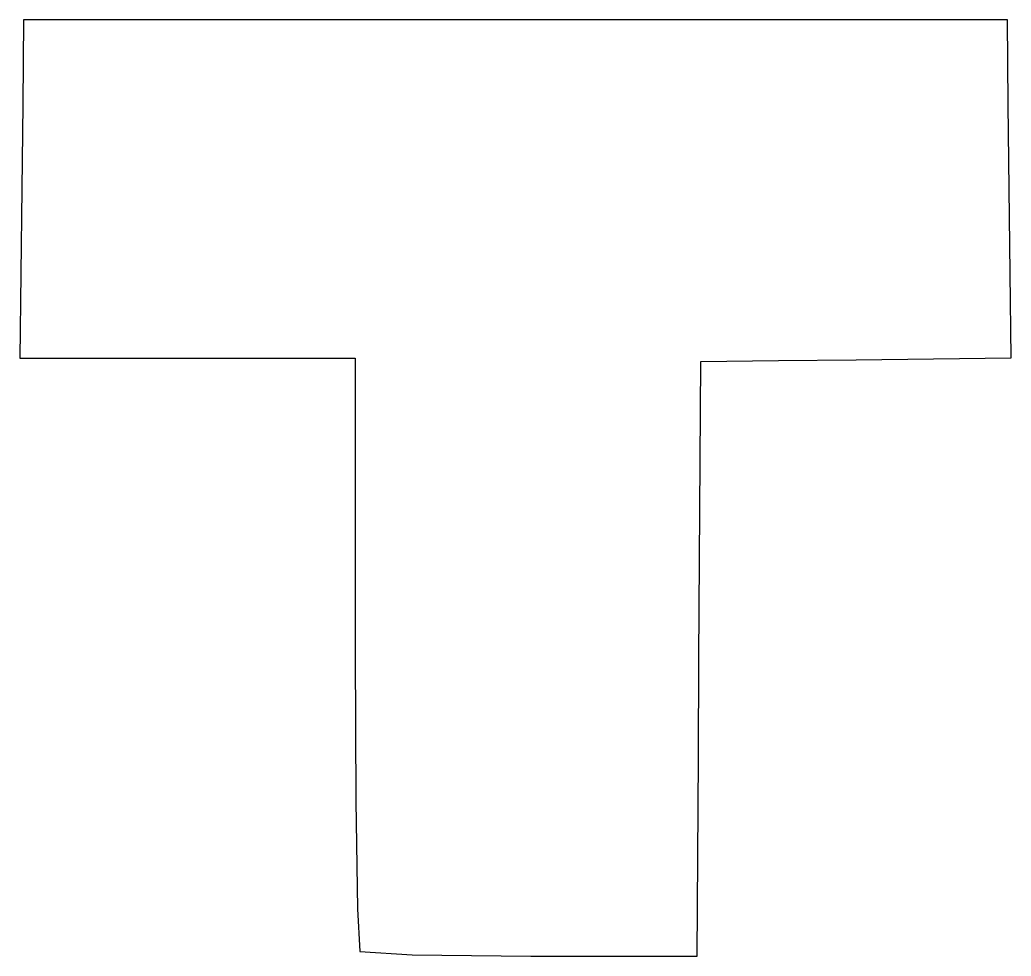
# Model space of a CAD drawing. Extents: x 34.8 to 70, y -68.4 to -35.2.
import ezdxf

# ---------------------------------------------------------------- set-up
doc = ezdxf.new("R2010")
doc.units = 0
doc.layers.get('0').update_dxf_attribs({"linetype": 'continuous'})

msp = doc.modelspace()

# ---------------------------------------------------------------- linework, layer by layer
at = {"color": 0}
msp.add_lwpolyline([(58.902, -57.852), (58.924, -54.343), (58.946, -50.835), (58.968, -47.326), (61.717, -47.292), (64.466, -47.258), (67.214, -47.224), (69.963, -47.19), (69.929, -44.199), (69.895, -41.208), (69.862, -38.217), (69.828, -35.225), (65.471, -35.225), (61.115, -35.225), (56.758, -35.225), (52.402, -35.225), (48.045, -35.225), (43.689, -35.225), (39.332, -35.225), (34.976, -35.225), (34.942, -38.219), (34.908, -41.213), (34.874, -44.206), (34.84, -47.2), (37.81, -47.2), (40.78, -47.2), (43.749, -47.2), (46.719, -47.2), (46.719, -50.674), (46.719, -54.147), (46.719, -57.621), (46.742, -62.892), (46.803, -66.696), (46.888, -68.209), (48.737, -68.328), (52.946, -68.377), (55.891, -68.377), (58.836, -68.377), (58.858, -64.869), (58.88, -61.36)], close=True, dxfattribs=at)

doc.saveas('drawing.dxf')
